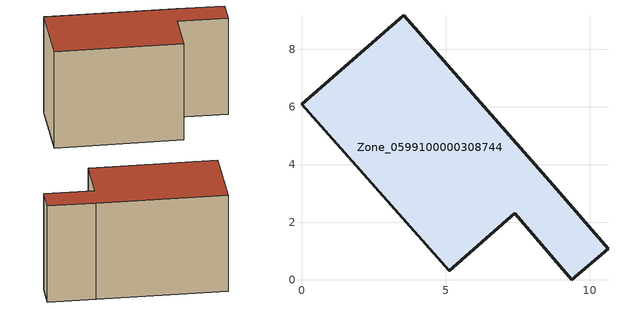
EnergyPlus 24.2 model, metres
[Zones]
Zone_0599100000308744
 floor ground (C_G): 0,6.09 3.54,9.18 8.73,3.28 10.63,1.08 9.38,0 7.39,2.3 5.13,0.32 z0
 wall outside (C_F): 3.54,9.18 0,6.09 5.13,0.32 7.39,2.3 9.38,0 10.63,1.08 8.73,3.28 3.54,9.18 z0:6.33
 roof outside (C_R): 8.73,3.28 3.54,9.18 0,6.09 5.13,0.32 7.39,2.3 9.38,0 10.63,1.08 z6.33
[BUILDING]
Pand.0599100000308744: North Axis=0; Terrain=City; Loads Convergence Tolerance Value=0.04; Temperature Convergence Tolerance Value=0.4; Solar Distribution=FullExterior; Maximum Number of Warmup Days=25; Minimum Number of Warmup Days=1
[Site:Location]
Rotterdam.The.Hague.AP_ZH_NLD Design_Conditions: Latitude=51.96; Longitude=4.45; Time Zone=1; Elevation=-4.5
[SITE:GROUNDTEMPERATURE:BUILDINGSURFACE]
18, 18, 18, 18, 18, 18, 18, 18, 18, 18, 18, 18
[MATERIAL] Thermal Absorptance=0.9; Solar Absorptance=0.7; Visible Absorptance=0.7
Name | Roughness | Thickness | Conductivity | Density | Specific Heat
G.TI.1946 | MediumSmooth | 0.15 | 1 | 540 | 1210
F.TI.1946 | Rough | 0.3 | 0.857143 | 1920 | 840
R.TI.1946 | MediumRough | 0.2 | 0.1 | 1500 | 1000
[CONSTRUCTION]
C_G: G.TI.1946
C_F: F.TI.1946
C_R: R.TI.1946
[ZONE]
Zone_0599100000308744: Type=1; Multiplier=1; Ceiling Height=Autocalculate; Volume=Autocalculate; Floor Area=autocalculate; Part of Total Floor Area=Yes
[ZONEINFILTRATION:DESIGNFLOWRATE]
Infil_Zone_0599100000308744: Zone or ZoneList or Space or SpaceList=Zone_0599100000308744; Schedule=AlwaysOn; Design Flow Rate Calculation Method=Flow/Area; Flow Rate per Floor Area=0.003; Constant Term Coefficient=1; Temperature Term Coefficient=0; Velocity Term Coefficient=0; Velocity Squared Term Coefficient=0
[HVACTEMPLATE:ZONE:IDEALLOADSAIRSYSTEM]
Zone_0599100000308744: Maximum Heating Supply Air Temperature=50; Minimum Cooling Supply Air Temperature=13; Maximum Heating Supply Air Humidity Ratio=0.0156; Minimum Cooling Supply Air Humidity Ratio=0.0077; Heating Limit=NoLimit; Cooling Limit=NoLimit; Dehumidification Control Type=ConstantSensibleHeatRatio; Cooling Sensible Heat Ratio=0.7; Dehumidification Setpoint=60; Humidification Control Type=None; Humidification Setpoint=30; Outdoor Air Method=None; Outdoor Air Flow Rate per Person=0.00944; Outdoor Air Flow Rate per Zone Floor Area=0; Outdoor Air Flow Rate per Zone=0; Demand Controlled Ventilation Type=None; Outdoor Air Economizer Type=NoEconomizer; Heat Recovery Type=None; Sensible Heat Recovery Effectiveness=0.7; Latent Heat Recovery Effectiveness=0.65
[ZONECONTROL:THERMOSTAT]
ThermostatControl_Zone_0599100000308744: Zone or ZoneList=Zone_0599100000308744; Control Type Schedule=DualSetpointControlType; Control 1=Thermostat_Zone_0599100000308744; Temperature Difference Between Cutout And Setpoint=0
[THERMOSTATSETPOINT:DUALSETPOINT]
Thermostat_Zone_0599100000308744: Heating Setpoint Temperature Schedule=HeatingSetpoint_Zone_0599100000308744; Cooling Setpoint Temperature Schedule=CoolingSetpoint_Zone_0599100000308744
[SCHEDULE:COMPACT]
HeatingSetpoint_Zone_0599100000308744: Through: 12/31, For: AllDays, Until: 24:00, 21
CoolingSetpoint_Zone_0599100000308744: Through: 12/31, For: AllDays, Until: 24:00, 24
DualSetpointControlType: Through: 12/31, For: AllDays, Until: 24:00, 4
AlwaysOn: Through: 12/31, For: AllDays, Until: 24:00, 1
